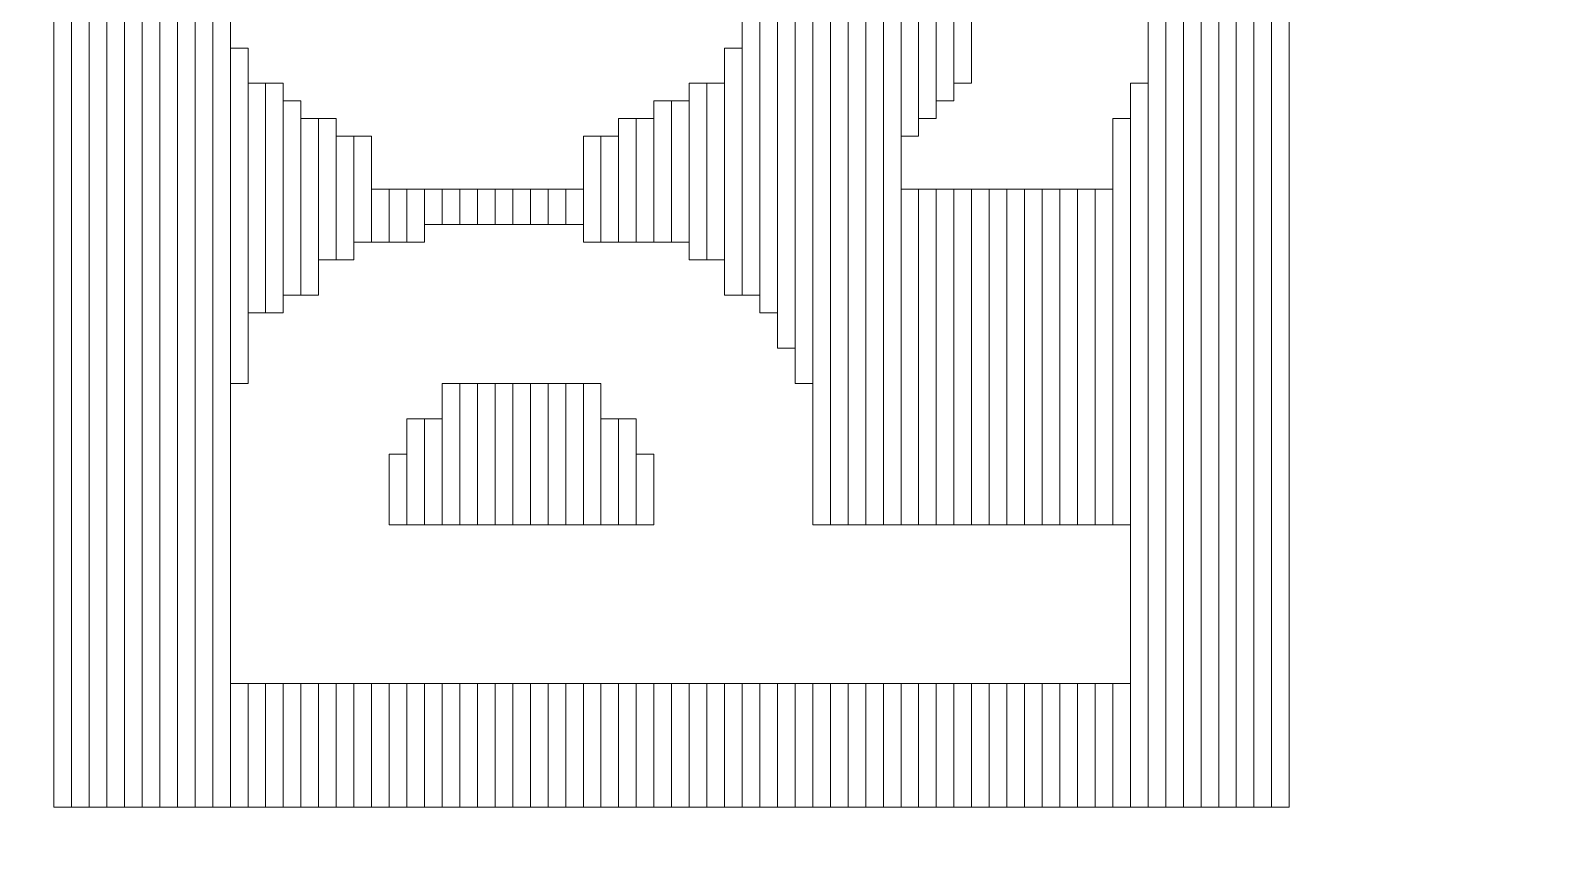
# Model space of a CAD drawing. Header units: millimetres. Extents: x -86 to 67, y -55 to 52.
# Drawn here: x -12.895 to -10.712, y -51.915 to -50.748 of the extents above; entities that cross this region are included whole.
import ezdxf

# ---------------------------------------------------------------- set-up
doc = ezdxf.new("R2010")
doc.units = ezdxf.units.MM
doc.header["$MEASUREMENT"] = 0
doc.layers.add('BG_OUTLINE', color=7, linetype='Continuous')
doc.layers.add('MA_PEN3', color=7, linetype='Continuous')

msp = doc.modelspace()

# ---------------------------------------------------------------- linework, layer by layer
at = {"layer": 'BG_OUTLINE', "color": 3, "lineweight": 9}
msp.add_open_spline([(-60.0926, 34.7331), (-60.0926, 34.7331), (63.7724, 34.7331), (63.7724, 34.7331), (63.7724, 34.7331), (64.585, 34.7336), (65.3646, 34.4113), (65.9396, 33.837), (65.9396, 33.837), (66.5146, 33.2627), (66.8379, 32.4797), (66.8384, 31.667), (66.8384, 31.667), (66.8384, 31.667), (66.8412, -52.28), (66.8412, -52.28), (66.8412, -52.28), (66.8412, -52.28), (66.8384, -52.1933), (66.8384, -52.1933), (66.8384, -52.1933), (66.8389, -53.006), (66.5166, -53.7856), (65.9424, -54.3606), (65.9424, -54.3606), (65.3681, -54.9356), (64.585, -55.2589), (63.7724, -55.2594), (63.7724, -55.2594), (63.7724, -55.2594), (-60.1869, -55.2594), (-60.1869, -55.2594), (-60.1869, -55.2594), (-60.1869, -55.2594), (-60.0853, -55.2518), (-60.0853, -55.2518), (-60.0853, -55.2518), (-60.8979, -55.2523), (-61.6775, -54.9299), (-62.2525, -54.3557), (-62.2525, -54.3557), (-62.8275, -53.7814), (-63.1508, -52.9984), (-63.1513, -52.1857), (-63.1513, -52.1857), (-63.1513, -52.1857), (-63.1587, 31.667), (-63.1587, 31.667), (-63.1587, 31.667), (-63.1592, 32.4797), (-62.8369, 33.2593), (-62.2626, 33.8343), (-62.2626, 33.8343), (-61.6883, 34.4093), (-60.9053, 34.7326), (-60.0926, 34.7331)], degree=3, knots=[0, 0, 0, 0, 0.071429, 0.071429, 0.071429, 0.071429, 0.142857, 0.142857, 0.142857, 0.142857, 0.214286, 0.214286, 0.214286, 0.214286, 0.285714, 0.285714, 0.285714, 0.285714, 0.357143, 0.357143, 0.357143, 0.357143, 0.428571, 0.428571, 0.428571, 0.428571, 0.5, 0.5, 0.5, 0.5, 0.571429, 0.571429, 0.571429, 0.571429, 0.642857, 0.642857, 0.642857, 0.642857, 0.714286, 0.714286, 0.714286, 0.714286, 0.785714, 0.785714, 0.785714, 0.785714, 0.857143, 0.857143, 0.857143, 0.857143, 0.928571, 0.928571, 0.928571, 0.928571, 1, 1, 1, 1], dxfattribs=at)
at = {"layer": 'MA_PEN3', "color": 5, "lineweight": 9}
for points in [[(-12.8362, -51.8659), (-12.8362, -51.8659), (-12.8616, -51.8659), (-12.8616, -51.8659), (-12.8616, -51.8659), (-12.8616, -51.8659), (-12.8616, -46.8113), (-12.8616, -46.8113), (-12.8616, -46.8113), (-12.8616, -46.8113), (-12.8362, -46.8113), (-12.8362, -46.8113), (-12.8362, -46.8113), (-12.8362, -46.8113), (-12.8362, -51.8659), (-12.8362, -51.8659)], [(-12.8108, -51.8659), (-12.8108, -51.8659), (-12.8362, -51.8659), (-12.8362, -51.8659), (-12.8362, -51.8659), (-12.8362, -51.8659), (-12.8362, -46.8113), (-12.8362, -46.8113), (-12.8362, -46.8113), (-12.8362, -46.8113), (-12.8108, -46.8113), (-12.8108, -46.8113), (-12.8108, -46.8113), (-12.8108, -46.8113), (-12.8108, -51.8659), (-12.8108, -51.8659)], [(-12.7854, -51.8659), (-12.7854, -51.8659), (-12.8108, -51.8659), (-12.8108, -51.8659), (-12.8108, -51.8659), (-12.8108, -51.8659), (-12.8108, -46.8113), (-12.8108, -46.8113), (-12.8108, -46.8113), (-12.8108, -46.8113), (-12.7854, -46.8113), (-12.7854, -46.8113), (-12.7854, -46.8113), (-12.7854, -46.8113), (-12.7854, -51.8659), (-12.7854, -51.8659)], [(-12.76, -51.8659), (-12.76, -51.8659), (-12.7854, -51.8659), (-12.7854, -51.8659), (-12.7854, -51.8659), (-12.7854, -51.8659), (-12.7854, -46.8113), (-12.7854, -46.8113), (-12.7854, -46.8113), (-12.7854, -46.8113), (-12.76, -46.8113), (-12.76, -46.8113), (-12.76, -46.8113), (-12.76, -46.8113), (-12.76, -51.8659), (-12.76, -51.8659)], [(-12.7346, -51.8659), (-12.7346, -51.8659), (-12.76, -51.8659), (-12.76, -51.8659), (-12.76, -51.8659), (-12.76, -51.8659), (-12.76, -46.8113), (-12.76, -46.8113), (-12.76, -46.8113), (-12.76, -46.8113), (-12.7346, -46.8113), (-12.7346, -46.8113), (-12.7346, -46.8113), (-12.7346, -46.8113), (-12.7346, -51.8659), (-12.7346, -51.8659)], [(-12.7092, -51.8659), (-12.7092, -51.8659), (-12.7346, -51.8659), (-12.7346, -51.8659), (-12.7346, -51.8659), (-12.7346, -51.8659), (-12.7346, -46.8113), (-12.7346, -46.8113), (-12.7346, -46.8113), (-12.7346, -46.8113), (-12.7092, -46.8113), (-12.7092, -46.8113), (-12.7092, -46.8113), (-12.7092, -46.8113), (-12.7092, -51.8659), (-12.7092, -51.8659)], [(-12.6838, -51.8659), (-12.6838, -51.8659), (-12.7092, -51.8659), (-12.7092, -51.8659), (-12.7092, -51.8659), (-12.7092, -51.8659), (-12.7092, -46.8113), (-12.7092, -46.8113), (-12.7092, -46.8113), (-12.7092, -46.8113), (-12.6838, -46.8113), (-12.6838, -46.8113), (-12.6838, -46.8113), (-12.6838, -46.8113), (-12.6838, -51.8659), (-12.6838, -51.8659)], [(-12.6584, -51.8659), (-12.6584, -51.8659), (-12.6838, -51.8659), (-12.6838, -51.8659), (-12.6838, -51.8659), (-12.6838, -51.8659), (-12.6838, -46.8113), (-12.6838, -46.8113), (-12.6838, -46.8113), (-12.6838, -46.8113), (-12.6584, -46.8113), (-12.6584, -46.8113), (-12.6584, -46.8113), (-12.6584, -46.8113), (-12.6584, -51.8659), (-12.6584, -51.8659)], [(-12.633, -51.8659), (-12.633, -51.8659), (-12.6584, -51.8659), (-12.6584, -51.8659), (-12.6584, -51.8659), (-12.6584, -51.8659), (-12.6584, -46.8113), (-12.6584, -46.8113), (-12.6584, -46.8113), (-12.6584, -46.8113), (-12.633, -46.8113), (-12.633, -46.8113), (-12.633, -46.8113), (-12.633, -46.8113), (-12.633, -51.8659), (-12.633, -51.8659)], [(-11.2614, -51.8659), (-11.2614, -51.8659), (-11.2868, -51.8659), (-11.2868, -51.8659), (-11.2868, -51.8659), (-11.2868, -51.8659), (-11.2868, -46.8113), (-11.2868, -46.8113), (-11.2868, -46.8113), (-11.2868, -46.8113), (-11.2614, -46.8113), (-11.2614, -46.8113), (-11.2614, -46.8113), (-11.2614, -46.8113), (-11.2614, -51.8659), (-11.2614, -51.8659)], [(-11.236, -51.8659), (-11.236, -51.8659), (-11.2614, -51.8659), (-11.2614, -51.8659), (-11.2614, -51.8659), (-11.2614, -51.8659), (-11.2614, -46.8113), (-11.2614, -46.8113), (-11.2614, -46.8113), (-11.2614, -46.8113), (-11.236, -46.8113), (-11.236, -46.8113), (-11.236, -46.8113), (-11.236, -46.8113), (-11.236, -51.8659), (-11.236, -51.8659)], [(-11.2106, -51.8659), (-11.2106, -51.8659), (-11.236, -51.8659), (-11.236, -51.8659), (-11.236, -51.8659), (-11.236, -51.8659), (-11.236, -46.8113), (-11.236, -46.8113), (-11.236, -46.8113), (-11.236, -46.8113), (-11.2106, -46.8113), (-11.2106, -46.8113), (-11.2106, -46.8113), (-11.2106, -46.8113), (-11.2106, -51.8659), (-11.2106, -51.8659)], [(-11.1852, -51.8659), (-11.1852, -51.8659), (-11.2106, -51.8659), (-11.2106, -51.8659), (-11.2106, -51.8659), (-11.2106, -51.8659), (-11.2106, -46.8113), (-11.2106, -46.8113), (-11.2106, -46.8113), (-11.2106, -46.8113), (-11.1852, -46.8113), (-11.1852, -46.8113), (-11.1852, -46.8113), (-11.1852, -46.8113), (-11.1852, -51.8659), (-11.1852, -51.8659)], [(-11.1598, -51.8659), (-11.1598, -51.8659), (-11.1852, -51.8659), (-11.1852, -51.8659), (-11.1852, -51.8659), (-11.1852, -51.8659), (-11.1852, -46.8113), (-11.1852, -46.8113), (-11.1852, -46.8113), (-11.1852, -46.8113), (-11.1598, -46.8113), (-11.1598, -46.8113), (-11.1598, -46.8113), (-11.1598, -46.8113), (-11.1598, -51.8659), (-11.1598, -51.8659)], [(-11.1344, -51.8659), (-11.1344, -51.8659), (-11.1598, -51.8659), (-11.1598, -51.8659), (-11.1598, -51.8659), (-11.1598, -51.8659), (-11.1598, -46.8113), (-11.1598, -46.8113), (-11.1598, -46.8113), (-11.1598, -46.8113), (-11.1344, -46.8113), (-11.1344, -46.8113), (-11.1344, -46.8113), (-11.1344, -46.8113), (-11.1344, -51.8659), (-11.1344, -51.8659)], [(-11.109, -51.8659), (-11.109, -51.8659), (-11.1344, -51.8659), (-11.1344, -51.8659), (-11.1344, -51.8659), (-11.1344, -51.8659), (-11.1344, -46.8113), (-11.1344, -46.8113), (-11.1344, -46.8113), (-11.1344, -46.8113), (-11.109, -46.8113), (-11.109, -46.8113), (-11.109, -46.8113), (-11.109, -46.8113), (-11.109, -51.8659), (-11.109, -51.8659)], [(-11.0836, -51.8659), (-11.0836, -51.8659), (-11.109, -51.8659), (-11.109, -51.8659), (-11.109, -51.8659), (-11.109, -51.8659), (-11.109, -46.8113), (-11.109, -46.8113), (-11.109, -46.8113), (-11.109, -46.8113), (-11.0836, -46.8113), (-11.0836, -46.8113), (-11.0836, -46.8113), (-11.0836, -46.8113), (-11.0836, -51.8659), (-11.0836, -51.8659)], [(-11.6678, -51.4595), (-11.6678, -51.4595), (-11.6932, -51.4595), (-11.6932, -51.4595), (-11.6932, -51.4595), (-11.6932, -51.4595), (-11.6932, -50.5451), (-11.6932, -50.5451), (-11.6932, -50.5451), (-11.6932, -50.5451), (-11.6678, -50.5451), (-11.6678, -50.5451), (-11.6678, -50.5451), (-11.6678, -50.5451), (-11.6678, -51.4595), (-11.6678, -51.4595)], [(-11.6424, -51.4595), (-11.6424, -51.4595), (-11.6678, -51.4595), (-11.6678, -51.4595), (-11.6678, -51.4595), (-11.6678, -51.4595), (-11.6678, -50.5451), (-11.6678, -50.5451), (-11.6678, -50.5451), (-11.6678, -50.5451), (-11.6424, -50.5451), (-11.6424, -50.5451), (-11.6424, -50.5451), (-11.6424, -50.5451), (-11.6424, -51.4595), (-11.6424, -51.4595)], [(-11.617, -50.9007), (-11.617, -50.9007), (-11.6424, -50.9007), (-11.6424, -50.9007), (-11.6424, -50.9007), (-11.6424, -50.9007), (-11.6424, -50.5451), (-11.6424, -50.5451), (-11.6424, -50.5451), (-11.6424, -50.5451), (-11.617, -50.5451), (-11.617, -50.5451), (-11.617, -50.5451), (-11.617, -50.5451), (-11.617, -50.9007), (-11.617, -50.9007)], [(-11.5916, -50.8753), (-11.5916, -50.8753), (-11.617, -50.8753), (-11.617, -50.8753), (-11.617, -50.8753), (-11.617, -50.8753), (-11.617, -50.5451), (-11.617, -50.5451), (-11.617, -50.5451), (-11.617, -50.5451), (-11.5916, -50.5451), (-11.5916, -50.5451), (-11.5916, -50.5451), (-11.5916, -50.5451), (-11.5916, -50.8753), (-11.5916, -50.8753)], [(-11.744, -51.4595), (-11.744, -51.4595), (-11.7694, -51.4595), (-11.7694, -51.4595), (-11.7694, -51.4595), (-11.7694, -51.4595), (-11.7694, -50.5705), (-11.7694, -50.5705), (-11.7694, -50.5705), (-11.7694, -50.5705), (-11.744, -50.5705), (-11.744, -50.5705), (-11.744, -50.5705), (-11.744, -50.5705), (-11.744, -51.4595), (-11.744, -51.4595)], [(-11.7186, -51.4595), (-11.7186, -51.4595), (-11.744, -51.4595), (-11.744, -51.4595), (-11.744, -51.4595), (-11.744, -51.4595), (-11.744, -50.5705), (-11.744, -50.5705), (-11.744, -50.5705), (-11.744, -50.5705), (-11.7186, -50.5705), (-11.7186, -50.5705), (-11.7186, -50.5705), (-11.7186, -50.5705), (-11.7186, -51.4595), (-11.7186, -51.4595)], [(-11.6932, -51.4595), (-11.6932, -51.4595), (-11.7186, -51.4595), (-11.7186, -51.4595), (-11.7186, -51.4595), (-11.7186, -51.4595), (-11.7186, -50.5705), (-11.7186, -50.5705), (-11.7186, -50.5705), (-11.7186, -50.5705), (-11.6932, -50.5705), (-11.6932, -50.5705), (-11.6932, -50.5705), (-11.6932, -50.5705), (-11.6932, -51.4595), (-11.6932, -51.4595)], [(-11.5662, -50.8499), (-11.5662, -50.8499), (-11.5916, -50.8499), (-11.5916, -50.8499), (-11.5916, -50.8499), (-11.5916, -50.8499), (-11.5916, -50.5705), (-11.5916, -50.5705), (-11.5916, -50.5705), (-11.5916, -50.5705), (-11.5662, -50.5705), (-11.5662, -50.5705), (-11.5662, -50.5705), (-11.5662, -50.5705), (-11.5662, -50.8499), (-11.5662, -50.8499)], [(-11.5408, -50.8245), (-11.5408, -50.8245), (-11.5662, -50.8245), (-11.5662, -50.8245), (-11.5662, -50.8245), (-11.5662, -50.8245), (-11.5662, -50.5705), (-11.5662, -50.5705), (-11.5662, -50.5705), (-11.5662, -50.5705), (-11.5408, -50.5705), (-11.5408, -50.5705), (-11.5408, -50.5705), (-11.5408, -50.5705), (-11.5408, -50.8245), (-11.5408, -50.8245)], [(-11.7694, -51.2563), (-11.7694, -51.2563), (-11.7948, -51.2563), (-11.7948, -51.2563), (-11.7948, -51.2563), (-11.7948, -51.2563), (-11.7948, -50.6213), (-11.7948, -50.6213), (-11.7948, -50.6213), (-11.7948, -50.6213), (-11.7694, -50.6213), (-11.7694, -50.6213), (-11.7694, -50.6213), (-11.7694, -50.6213), (-11.7694, -51.2563), (-11.7694, -51.2563)], [(-11.7948, -51.2055), (-11.7948, -51.2055), (-11.8202, -51.2055), (-11.8202, -51.2055), (-11.8202, -51.2055), (-11.8202, -51.2055), (-11.8202, -50.6467), (-11.8202, -50.6467), (-11.8202, -50.6467), (-11.8202, -50.6467), (-11.7948, -50.6467), (-11.7948, -50.6467), (-11.7948, -50.6467), (-11.7948, -50.6467), (-11.7948, -51.2055), (-11.7948, -51.2055)], [(-11.8202, -51.1547), (-11.8202, -51.1547), (-11.8456, -51.1547), (-11.8456, -51.1547), (-11.8456, -51.1547), (-11.8456, -51.1547), (-11.8456, -50.6721), (-11.8456, -50.6721), (-11.8456, -50.6721), (-11.8456, -50.6721), (-11.8202, -50.6721), (-11.8202, -50.6721), (-11.8202, -50.6721), (-11.8202, -50.6721), (-11.8202, -51.1547), (-11.8202, -51.1547)], [(-12.6076, -51.8659), (-12.6076, -51.8659), (-12.633, -51.8659), (-12.633, -51.8659), (-12.633, -51.8659), (-12.633, -51.8659), (-12.633, -50.6975), (-12.633, -50.6975), (-12.633, -50.6975), (-12.633, -50.6975), (-12.6076, -50.6975), (-12.6076, -50.6975), (-12.6076, -50.6975), (-12.6076, -50.6975), (-12.6076, -51.8659), (-12.6076, -51.8659)], [(-11.8456, -51.1293), (-11.8456, -51.1293), (-11.871, -51.1293), (-11.871, -51.1293), (-11.871, -51.1293), (-11.871, -51.1293), (-11.871, -50.6975), (-11.871, -50.6975), (-11.871, -50.6975), (-11.871, -50.6975), (-11.8456, -50.6975), (-11.8456, -50.6975), (-11.8456, -50.6975), (-11.8456, -50.6975), (-11.8456, -51.1293), (-11.8456, -51.1293)], [(-12.5822, -51.2563), (-12.5822, -51.2563), (-12.6076, -51.2563), (-12.6076, -51.2563), (-12.6076, -51.2563), (-12.6076, -51.2563), (-12.6076, -50.7737), (-12.6076, -50.7737), (-12.6076, -50.7737), (-12.6076, -50.7737), (-12.5822, -50.7737), (-12.5822, -50.7737), (-12.5822, -50.7737), (-12.5822, -50.7737), (-12.5822, -51.2563), (-12.5822, -51.2563)], [(-11.871, -51.1293), (-11.871, -51.1293), (-11.8964, -51.1293), (-11.8964, -51.1293), (-11.8964, -51.1293), (-11.8964, -51.1293), (-11.8964, -50.7737), (-11.8964, -50.7737), (-11.8964, -50.7737), (-11.8964, -50.7737), (-11.871, -50.7737), (-11.871, -50.7737), (-11.871, -50.7737), (-11.871, -50.7737), (-11.871, -51.1293), (-11.871, -51.1293)], [(-12.5568, -51.1547), (-12.5568, -51.1547), (-12.5822, -51.1547), (-12.5822, -51.1547), (-12.5822, -51.1547), (-12.5822, -51.1547), (-12.5822, -50.8245), (-12.5822, -50.8245), (-12.5822, -50.8245), (-12.5822, -50.8245), (-12.5568, -50.8245), (-12.5568, -50.8245), (-12.5568, -50.8245), (-12.5568, -50.8245), (-12.5568, -51.1547), (-12.5568, -51.1547)], [(-12.5314, -51.1547), (-12.5314, -51.1547), (-12.5568, -51.1547), (-12.5568, -51.1547), (-12.5568, -51.1547), (-12.5568, -51.1547), (-12.5568, -50.8245), (-12.5568, -50.8245), (-12.5568, -50.8245), (-12.5568, -50.8245), (-12.5314, -50.8245), (-12.5314, -50.8245), (-12.5314, -50.8245), (-12.5314, -50.8245), (-12.5314, -51.1547), (-12.5314, -51.1547)], [(-11.9218, -51.0785), (-11.9218, -51.0785), (-11.9472, -51.0785), (-11.9472, -51.0785), (-11.9472, -51.0785), (-11.9472, -51.0785), (-11.9472, -50.8245), (-11.9472, -50.8245), (-11.9472, -50.8245), (-11.9472, -50.8245), (-11.9218, -50.8245), (-11.9218, -50.8245), (-11.9218, -50.8245), (-11.9218, -50.8245), (-11.9218, -51.0785), (-11.9218, -51.0785)], [(-11.8964, -51.0785), (-11.8964, -51.0785), (-11.9218, -51.0785), (-11.9218, -51.0785), (-11.9218, -51.0785), (-11.9218, -51.0785), (-11.9218, -50.8245), (-11.9218, -50.8245), (-11.9218, -50.8245), (-11.9218, -50.8245), (-11.8964, -50.8245), (-11.8964, -50.8245), (-11.8964, -50.8245), (-11.8964, -50.8245), (-11.8964, -51.0785), (-11.8964, -51.0785)], [(-11.2868, -51.8659), (-11.2868, -51.8659), (-11.3122, -51.8659), (-11.3122, -51.8659), (-11.3122, -51.8659), (-11.3122, -51.8659), (-11.3122, -50.8245), (-11.3122, -50.8245), (-11.3122, -50.8245), (-11.3122, -50.8245), (-11.2868, -50.8245), (-11.2868, -50.8245), (-11.2868, -50.8245), (-11.2868, -50.8245), (-11.2868, -51.8659), (-11.2868, -51.8659)], [(-12.506, -51.1293), (-12.506, -51.1293), (-12.5314, -51.1293), (-12.5314, -51.1293), (-12.5314, -51.1293), (-12.5314, -51.1293), (-12.5314, -50.8499), (-12.5314, -50.8499), (-12.5314, -50.8499), (-12.5314, -50.8499), (-12.506, -50.8499), (-12.506, -50.8499), (-12.506, -50.8499), (-12.506, -50.8499), (-12.506, -51.1293), (-12.506, -51.1293)], [(-11.9726, -51.0531), (-11.9726, -51.0531), (-11.998, -51.0531), (-11.998, -51.0531), (-11.998, -51.0531), (-11.998, -51.0531), (-11.998, -50.8499), (-11.998, -50.8499), (-11.998, -50.8499), (-11.998, -50.8499), (-11.9726, -50.8499), (-11.9726, -50.8499), (-11.9726, -50.8499), (-11.9726, -50.8499), (-11.9726, -51.0531), (-11.9726, -51.0531)], [(-11.9472, -51.0531), (-11.9472, -51.0531), (-11.9726, -51.0531), (-11.9726, -51.0531), (-11.9726, -51.0531), (-11.9726, -51.0531), (-11.9726, -50.8499), (-11.9726, -50.8499), (-11.9726, -50.8499), (-11.9726, -50.8499), (-11.9472, -50.8499), (-11.9472, -50.8499), (-11.9472, -50.8499), (-11.9472, -50.8499), (-11.9472, -51.0531), (-11.9472, -51.0531)], [(-12.4806, -51.1293), (-12.4806, -51.1293), (-12.506, -51.1293), (-12.506, -51.1293), (-12.506, -51.1293), (-12.506, -51.1293), (-12.506, -50.8753), (-12.506, -50.8753), (-12.506, -50.8753), (-12.506, -50.8753), (-12.4806, -50.8753), (-12.4806, -50.8753), (-12.4806, -50.8753), (-12.4806, -50.8753), (-12.4806, -51.1293), (-12.4806, -51.1293)], [(-12.4552, -51.0785), (-12.4552, -51.0785), (-12.4806, -51.0785), (-12.4806, -51.0785), (-12.4806, -51.0785), (-12.4806, -51.0785), (-12.4806, -50.8753), (-12.4806, -50.8753), (-12.4806, -50.8753), (-12.4806, -50.8753), (-12.4552, -50.8753), (-12.4552, -50.8753), (-12.4552, -50.8753), (-12.4552, -50.8753), (-12.4552, -51.0785), (-12.4552, -51.0785)], [(-12.0234, -51.0531), (-12.0234, -51.0531), (-12.0488, -51.0531), (-12.0488, -51.0531), (-12.0488, -51.0531), (-12.0488, -51.0531), (-12.0488, -50.8753), (-12.0488, -50.8753), (-12.0488, -50.8753), (-12.0488, -50.8753), (-12.0234, -50.8753), (-12.0234, -50.8753), (-12.0234, -50.8753), (-12.0234, -50.8753), (-12.0234, -51.0531), (-12.0234, -51.0531)], [(-11.998, -51.0531), (-11.998, -51.0531), (-12.0234, -51.0531), (-12.0234, -51.0531), (-12.0234, -51.0531), (-12.0234, -51.0531), (-12.0234, -50.8753), (-12.0234, -50.8753), (-12.0234, -50.8753), (-12.0234, -50.8753), (-11.998, -50.8753), (-11.998, -50.8753), (-11.998, -50.8753), (-11.998, -50.8753), (-11.998, -51.0531), (-11.998, -51.0531)], [(-11.3122, -51.4595), (-11.3122, -51.4595), (-11.3376, -51.4595), (-11.3376, -51.4595), (-11.3376, -51.4595), (-11.3376, -51.4595), (-11.3376, -50.8753), (-11.3376, -50.8753), (-11.3376, -50.8753), (-11.3376, -50.8753), (-11.3122, -50.8753), (-11.3122, -50.8753), (-11.3122, -50.8753), (-11.3122, -50.8753), (-11.3122, -51.4595), (-11.3122, -51.4595)], [(-12.4298, -51.0785), (-12.4298, -51.0785), (-12.4552, -51.0785), (-12.4552, -51.0785), (-12.4552, -51.0785), (-12.4552, -51.0785), (-12.4552, -50.9007), (-12.4552, -50.9007), (-12.4552, -50.9007), (-12.4552, -50.9007), (-12.4298, -50.9007), (-12.4298, -50.9007), (-12.4298, -50.9007), (-12.4298, -50.9007), (-12.4298, -51.0785), (-12.4298, -51.0785)], [(-12.4044, -51.0531), (-12.4044, -51.0531), (-12.4298, -51.0531), (-12.4298, -51.0531), (-12.4298, -51.0531), (-12.4298, -51.0531), (-12.4298, -50.9007), (-12.4298, -50.9007), (-12.4298, -50.9007), (-12.4298, -50.9007), (-12.4044, -50.9007), (-12.4044, -50.9007), (-12.4044, -50.9007), (-12.4044, -50.9007), (-12.4044, -51.0531), (-12.4044, -51.0531)], [(-12.0742, -51.0531), (-12.0742, -51.0531), (-12.0996, -51.0531), (-12.0996, -51.0531), (-12.0996, -51.0531), (-12.0996, -51.0531), (-12.0996, -50.9007), (-12.0996, -50.9007), (-12.0996, -50.9007), (-12.0996, -50.9007), (-12.0742, -50.9007), (-12.0742, -50.9007), (-12.0742, -50.9007), (-12.0742, -50.9007), (-12.0742, -51.0531), (-12.0742, -51.0531)], [(-12.0488, -51.0531), (-12.0488, -51.0531), (-12.0742, -51.0531), (-12.0742, -51.0531), (-12.0742, -51.0531), (-12.0742, -51.0531), (-12.0742, -50.9007), (-12.0742, -50.9007), (-12.0742, -50.9007), (-12.0742, -50.9007), (-12.0488, -50.9007), (-12.0488, -50.9007), (-12.0488, -50.9007), (-12.0488, -50.9007), (-12.0488, -51.0531), (-12.0488, -51.0531)], [(-12.379, -51.0531), (-12.379, -51.0531), (-12.4044, -51.0531), (-12.4044, -51.0531), (-12.4044, -51.0531), (-12.4044, -51.0531), (-12.4044, -50.9769), (-12.4044, -50.9769), (-12.4044, -50.9769), (-12.4044, -50.9769), (-12.379, -50.9769), (-12.379, -50.9769), (-12.379, -50.9769), (-12.379, -50.9769), (-12.379, -51.0531), (-12.379, -51.0531)], [(-12.3536, -51.0531), (-12.3536, -51.0531), (-12.379, -51.0531), (-12.379, -51.0531), (-12.379, -51.0531), (-12.379, -51.0531), (-12.379, -50.9769), (-12.379, -50.9769), (-12.379, -50.9769), (-12.379, -50.9769), (-12.3536, -50.9769), (-12.3536, -50.9769), (-12.3536, -50.9769), (-12.3536, -50.9769), (-12.3536, -51.0531), (-12.3536, -51.0531)], [(-12.3282, -51.0531), (-12.3282, -51.0531), (-12.3536, -51.0531), (-12.3536, -51.0531), (-12.3536, -51.0531), (-12.3536, -51.0531), (-12.3536, -50.9769), (-12.3536, -50.9769), (-12.3536, -50.9769), (-12.3536, -50.9769), (-12.3282, -50.9769), (-12.3282, -50.9769), (-12.3282, -50.9769), (-12.3282, -50.9769), (-12.3282, -51.0531), (-12.3282, -51.0531)], [(-12.3028, -51.0277), (-12.3028, -51.0277), (-12.3282, -51.0277), (-12.3282, -51.0277), (-12.3282, -51.0277), (-12.3282, -51.0277), (-12.3282, -50.9769), (-12.3282, -50.9769), (-12.3282, -50.9769), (-12.3282, -50.9769), (-12.3028, -50.9769), (-12.3028, -50.9769), (-12.3028, -50.9769), (-12.3028, -50.9769), (-12.3028, -51.0277), (-12.3028, -51.0277)], [(-12.2774, -51.0277), (-12.2774, -51.0277), (-12.3028, -51.0277), (-12.3028, -51.0277), (-12.3028, -51.0277), (-12.3028, -51.0277), (-12.3028, -50.9769), (-12.3028, -50.9769), (-12.3028, -50.9769), (-12.3028, -50.9769), (-12.2774, -50.9769), (-12.2774, -50.9769), (-12.2774, -50.9769), (-12.2774, -50.9769), (-12.2774, -51.0277), (-12.2774, -51.0277)], [(-12.252, -51.0277), (-12.252, -51.0277), (-12.2774, -51.0277), (-12.2774, -51.0277), (-12.2774, -51.0277), (-12.2774, -51.0277), (-12.2774, -50.9769), (-12.2774, -50.9769), (-12.2774, -50.9769), (-12.2774, -50.9769), (-12.252, -50.9769), (-12.252, -50.9769), (-12.252, -50.9769), (-12.252, -50.9769), (-12.252, -51.0277), (-12.252, -51.0277)], [(-12.2266, -51.0277), (-12.2266, -51.0277), (-12.252, -51.0277), (-12.252, -51.0277), (-12.252, -51.0277), (-12.252, -51.0277), (-12.252, -50.9769), (-12.252, -50.9769), (-12.252, -50.9769), (-12.252, -50.9769), (-12.2266, -50.9769), (-12.2266, -50.9769), (-12.2266, -50.9769), (-12.2266, -50.9769), (-12.2266, -51.0277), (-12.2266, -51.0277)], [(-12.2012, -51.0277), (-12.2012, -51.0277), (-12.2266, -51.0277), (-12.2266, -51.0277), (-12.2266, -51.0277), (-12.2266, -51.0277), (-12.2266, -50.9769), (-12.2266, -50.9769), (-12.2266, -50.9769), (-12.2266, -50.9769), (-12.2012, -50.9769), (-12.2012, -50.9769), (-12.2012, -50.9769), (-12.2012, -50.9769), (-12.2012, -51.0277), (-12.2012, -51.0277)], [(-12.1758, -51.0277), (-12.1758, -51.0277), (-12.2012, -51.0277), (-12.2012, -51.0277), (-12.2012, -51.0277), (-12.2012, -51.0277), (-12.2012, -50.9769), (-12.2012, -50.9769), (-12.2012, -50.9769), (-12.2012, -50.9769), (-12.1758, -50.9769), (-12.1758, -50.9769), (-12.1758, -50.9769), (-12.1758, -50.9769), (-12.1758, -51.0277), (-12.1758, -51.0277)], [(-12.1504, -51.0277), (-12.1504, -51.0277), (-12.1758, -51.0277), (-12.1758, -51.0277), (-12.1758, -51.0277), (-12.1758, -51.0277), (-12.1758, -50.9769), (-12.1758, -50.9769), (-12.1758, -50.9769), (-12.1758, -50.9769), (-12.1504, -50.9769), (-12.1504, -50.9769), (-12.1504, -50.9769), (-12.1504, -50.9769), (-12.1504, -51.0277), (-12.1504, -51.0277)], [(-12.125, -51.0277), (-12.125, -51.0277), (-12.1504, -51.0277), (-12.1504, -51.0277), (-12.1504, -51.0277), (-12.1504, -51.0277), (-12.1504, -50.9769), (-12.1504, -50.9769), (-12.1504, -50.9769), (-12.1504, -50.9769), (-12.125, -50.9769), (-12.125, -50.9769), (-12.125, -50.9769), (-12.125, -50.9769), (-12.125, -51.0277), (-12.125, -51.0277)], [(-12.0996, -51.0277), (-12.0996, -51.0277), (-12.125, -51.0277), (-12.125, -51.0277), (-12.125, -51.0277), (-12.125, -51.0277), (-12.125, -50.9769), (-12.125, -50.9769), (-12.125, -50.9769), (-12.125, -50.9769), (-12.0996, -50.9769), (-12.0996, -50.9769), (-12.0996, -50.9769), (-12.0996, -50.9769), (-12.0996, -51.0277), (-12.0996, -51.0277)], [(-11.617, -51.4595), (-11.617, -51.4595), (-11.6424, -51.4595), (-11.6424, -51.4595), (-11.6424, -51.4595), (-11.6424, -51.4595), (-11.6424, -50.9769), (-11.6424, -50.9769), (-11.6424, -50.9769), (-11.6424, -50.9769), (-11.617, -50.9769), (-11.617, -50.9769), (-11.617, -50.9769), (-11.617, -50.9769), (-11.617, -51.4595), (-11.617, -51.4595)], [(-11.5916, -51.4595), (-11.5916, -51.4595), (-11.617, -51.4595), (-11.617, -51.4595), (-11.617, -51.4595), (-11.617, -51.4595), (-11.617, -50.9769), (-11.617, -50.9769), (-11.617, -50.9769), (-11.617, -50.9769), (-11.5916, -50.9769), (-11.5916, -50.9769), (-11.5916, -50.9769), (-11.5916, -50.9769), (-11.5916, -51.4595), (-11.5916, -51.4595)], [(-11.5662, -51.4595), (-11.5662, -51.4595), (-11.5916, -51.4595), (-11.5916, -51.4595), (-11.5916, -51.4595), (-11.5916, -51.4595), (-11.5916, -50.9769), (-11.5916, -50.9769), (-11.5916, -50.9769), (-11.5916, -50.9769), (-11.5662, -50.9769), (-11.5662, -50.9769), (-11.5662, -50.9769), (-11.5662, -50.9769), (-11.5662, -51.4595), (-11.5662, -51.4595)], [(-11.5408, -51.4595), (-11.5408, -51.4595), (-11.5662, -51.4595), (-11.5662, -51.4595), (-11.5662, -51.4595), (-11.5662, -51.4595), (-11.5662, -50.9769), (-11.5662, -50.9769), (-11.5662, -50.9769), (-11.5662, -50.9769), (-11.5408, -50.9769), (-11.5408, -50.9769), (-11.5408, -50.9769), (-11.5408, -50.9769), (-11.5408, -51.4595), (-11.5408, -51.4595)], [(-11.5154, -51.4595), (-11.5154, -51.4595), (-11.5408, -51.4595), (-11.5408, -51.4595), (-11.5408, -51.4595), (-11.5408, -51.4595), (-11.5408, -50.9769), (-11.5408, -50.9769), (-11.5408, -50.9769), (-11.5408, -50.9769), (-11.5154, -50.9769), (-11.5154, -50.9769), (-11.5154, -50.9769), (-11.5154, -50.9769), (-11.5154, -51.4595), (-11.5154, -51.4595)], [(-11.49, -51.4595), (-11.49, -51.4595), (-11.5154, -51.4595), (-11.5154, -51.4595), (-11.5154, -51.4595), (-11.5154, -51.4595), (-11.5154, -50.9769), (-11.5154, -50.9769), (-11.5154, -50.9769), (-11.5154, -50.9769), (-11.49, -50.9769), (-11.49, -50.9769), (-11.49, -50.9769), (-11.49, -50.9769), (-11.49, -51.4595), (-11.49, -51.4595)], [(-11.4646, -51.4595), (-11.4646, -51.4595), (-11.49, -51.4595), (-11.49, -51.4595), (-11.49, -51.4595), (-11.49, -51.4595), (-11.49, -50.9769), (-11.49, -50.9769), (-11.49, -50.9769), (-11.49, -50.9769), (-11.4646, -50.9769), (-11.4646, -50.9769), (-11.4646, -50.9769), (-11.4646, -50.9769), (-11.4646, -51.4595), (-11.4646, -51.4595)], [(-11.4392, -51.4595), (-11.4392, -51.4595), (-11.4646, -51.4595), (-11.4646, -51.4595), (-11.4646, -51.4595), (-11.4646, -51.4595), (-11.4646, -50.9769), (-11.4646, -50.9769), (-11.4646, -50.9769), (-11.4646, -50.9769), (-11.4392, -50.9769), (-11.4392, -50.9769), (-11.4392, -50.9769), (-11.4392, -50.9769), (-11.4392, -51.4595), (-11.4392, -51.4595)], [(-11.4138, -51.4595), (-11.4138, -51.4595), (-11.4392, -51.4595), (-11.4392, -51.4595), (-11.4392, -51.4595), (-11.4392, -51.4595), (-11.4392, -50.9769), (-11.4392, -50.9769), (-11.4392, -50.9769), (-11.4392, -50.9769), (-11.4138, -50.9769), (-11.4138, -50.9769), (-11.4138, -50.9769), (-11.4138, -50.9769), (-11.4138, -51.4595), (-11.4138, -51.4595)], [(-11.3884, -51.4595), (-11.3884, -51.4595), (-11.4138, -51.4595), (-11.4138, -51.4595), (-11.4138, -51.4595), (-11.4138, -51.4595), (-11.4138, -50.9769), (-11.4138, -50.9769), (-11.4138, -50.9769), (-11.4138, -50.9769), (-11.3884, -50.9769), (-11.3884, -50.9769), (-11.3884, -50.9769), (-11.3884, -50.9769), (-11.3884, -51.4595), (-11.3884, -51.4595)], [(-11.363, -51.4595), (-11.363, -51.4595), (-11.3884, -51.4595), (-11.3884, -51.4595), (-11.3884, -51.4595), (-11.3884, -51.4595), (-11.3884, -50.9769), (-11.3884, -50.9769), (-11.3884, -50.9769), (-11.3884, -50.9769), (-11.363, -50.9769), (-11.363, -50.9769), (-11.363, -50.9769), (-11.363, -50.9769), (-11.363, -51.4595), (-11.363, -51.4595)], [(-11.3376, -51.4595), (-11.3376, -51.4595), (-11.363, -51.4595), (-11.363, -51.4595), (-11.363, -51.4595), (-11.363, -51.4595), (-11.363, -50.9769), (-11.363, -50.9769), (-11.363, -50.9769), (-11.363, -50.9769), (-11.3376, -50.9769), (-11.3376, -50.9769), (-11.3376, -50.9769), (-11.3376, -50.9769), (-11.3376, -51.4595), (-11.3376, -51.4595)], [(-12.2774, -51.4595), (-12.2774, -51.4595), (-12.3028, -51.4595), (-12.3028, -51.4595), (-12.3028, -51.4595), (-12.3028, -51.4595), (-12.3028, -51.2563), (-12.3028, -51.2563), (-12.3028, -51.2563), (-12.3028, -51.2563), (-12.2774, -51.2563), (-12.2774, -51.2563), (-12.2774, -51.2563), (-12.2774, -51.2563), (-12.2774, -51.4595), (-12.2774, -51.4595)], [(-12.252, -51.4595), (-12.252, -51.4595), (-12.2774, -51.4595), (-12.2774, -51.4595), (-12.2774, -51.4595), (-12.2774, -51.4595), (-12.2774, -51.2563), (-12.2774, -51.2563), (-12.2774, -51.2563), (-12.2774, -51.2563), (-12.252, -51.2563), (-12.252, -51.2563), (-12.252, -51.2563), (-12.252, -51.2563), (-12.252, -51.4595), (-12.252, -51.4595)], [(-12.2266, -51.4595), (-12.2266, -51.4595), (-12.252, -51.4595), (-12.252, -51.4595), (-12.252, -51.4595), (-12.252, -51.4595), (-12.252, -51.2563), (-12.252, -51.2563), (-12.252, -51.2563), (-12.252, -51.2563), (-12.2266, -51.2563), (-12.2266, -51.2563), (-12.2266, -51.2563), (-12.2266, -51.2563), (-12.2266, -51.4595), (-12.2266, -51.4595)], [(-12.2012, -51.4595), (-12.2012, -51.4595), (-12.2266, -51.4595), (-12.2266, -51.4595), (-12.2266, -51.4595), (-12.2266, -51.4595), (-12.2266, -51.2563), (-12.2266, -51.2563), (-12.2266, -51.2563), (-12.2266, -51.2563), (-12.2012, -51.2563), (-12.2012, -51.2563), (-12.2012, -51.2563), (-12.2012, -51.2563), (-12.2012, -51.4595), (-12.2012, -51.4595)], [(-12.1758, -51.4595), (-12.1758, -51.4595), (-12.2012, -51.4595), (-12.2012, -51.4595), (-12.2012, -51.4595), (-12.2012, -51.4595), (-12.2012, -51.2563), (-12.2012, -51.2563), (-12.2012, -51.2563), (-12.2012, -51.2563), (-12.1758, -51.2563), (-12.1758, -51.2563), (-12.1758, -51.2563), (-12.1758, -51.2563), (-12.1758, -51.4595), (-12.1758, -51.4595)], [(-12.1504, -51.4595), (-12.1504, -51.4595), (-12.1758, -51.4595), (-12.1758, -51.4595), (-12.1758, -51.4595), (-12.1758, -51.4595), (-12.1758, -51.2563), (-12.1758, -51.2563), (-12.1758, -51.2563), (-12.1758, -51.2563), (-12.1504, -51.2563), (-12.1504, -51.2563), (-12.1504, -51.2563), (-12.1504, -51.2563), (-12.1504, -51.4595), (-12.1504, -51.4595)], [(-12.125, -51.4595), (-12.125, -51.4595), (-12.1504, -51.4595), (-12.1504, -51.4595), (-12.1504, -51.4595), (-12.1504, -51.4595), (-12.1504, -51.2563), (-12.1504, -51.2563), (-12.1504, -51.2563), (-12.1504, -51.2563), (-12.125, -51.2563), (-12.125, -51.2563), (-12.125, -51.2563), (-12.125, -51.2563), (-12.125, -51.4595), (-12.125, -51.4595)], [(-12.0996, -51.4595), (-12.0996, -51.4595), (-12.125, -51.4595), (-12.125, -51.4595), (-12.125, -51.4595), (-12.125, -51.4595), (-12.125, -51.2563), (-12.125, -51.2563), (-12.125, -51.2563), (-12.125, -51.2563), (-12.0996, -51.2563), (-12.0996, -51.2563), (-12.0996, -51.2563), (-12.0996, -51.2563), (-12.0996, -51.4595), (-12.0996, -51.4595)], [(-12.0742, -51.4595), (-12.0742, -51.4595), (-12.0996, -51.4595), (-12.0996, -51.4595), (-12.0996, -51.4595), (-12.0996, -51.4595), (-12.0996, -51.2563), (-12.0996, -51.2563), (-12.0996, -51.2563), (-12.0996, -51.2563), (-12.0742, -51.2563), (-12.0742, -51.2563), (-12.0742, -51.2563), (-12.0742, -51.2563), (-12.0742, -51.4595), (-12.0742, -51.4595)], [(-12.3282, -51.4595), (-12.3282, -51.4595), (-12.3536, -51.4595), (-12.3536, -51.4595), (-12.3536, -51.4595), (-12.3536, -51.4595), (-12.3536, -51.3071), (-12.3536, -51.3071), (-12.3536, -51.3071), (-12.3536, -51.3071), (-12.3282, -51.3071), (-12.3282, -51.3071), (-12.3282, -51.3071), (-12.3282, -51.3071), (-12.3282, -51.4595), (-12.3282, -51.4595)], [(-12.3028, -51.4595), (-12.3028, -51.4595), (-12.3282, -51.4595), (-12.3282, -51.4595), (-12.3282, -51.4595), (-12.3282, -51.4595), (-12.3282, -51.3071), (-12.3282, -51.3071), (-12.3282, -51.3071), (-12.3282, -51.3071), (-12.3028, -51.3071), (-12.3028, -51.3071), (-12.3028, -51.3071), (-12.3028, -51.3071), (-12.3028, -51.4595), (-12.3028, -51.4595)], [(-12.0488, -51.4595), (-12.0488, -51.4595), (-12.0742, -51.4595), (-12.0742, -51.4595), (-12.0742, -51.4595), (-12.0742, -51.4595), (-12.0742, -51.3071), (-12.0742, -51.3071), (-12.0742, -51.3071), (-12.0742, -51.3071), (-12.0488, -51.3071), (-12.0488, -51.3071), (-12.0488, -51.3071), (-12.0488, -51.3071), (-12.0488, -51.4595), (-12.0488, -51.4595)], [(-12.0234, -51.4595), (-12.0234, -51.4595), (-12.0488, -51.4595), (-12.0488, -51.4595), (-12.0488, -51.4595), (-12.0488, -51.4595), (-12.0488, -51.3071), (-12.0488, -51.3071), (-12.0488, -51.3071), (-12.0488, -51.3071), (-12.0234, -51.3071), (-12.0234, -51.3071), (-12.0234, -51.3071), (-12.0234, -51.3071), (-12.0234, -51.4595), (-12.0234, -51.4595)], [(-12.3536, -51.4595), (-12.3536, -51.4595), (-12.379, -51.4595), (-12.379, -51.4595), (-12.379, -51.4595), (-12.379, -51.4595), (-12.379, -51.3579), (-12.379, -51.3579), (-12.379, -51.3579), (-12.379, -51.3579), (-12.3536, -51.3579), (-12.3536, -51.3579), (-12.3536, -51.3579), (-12.3536, -51.3579), (-12.3536, -51.4595), (-12.3536, -51.4595)], [(-11.998, -51.4595), (-11.998, -51.4595), (-12.0234, -51.4595), (-12.0234, -51.4595), (-12.0234, -51.4595), (-12.0234, -51.4595), (-12.0234, -51.3579), (-12.0234, -51.3579), (-12.0234, -51.3579), (-12.0234, -51.3579), (-11.998, -51.3579), (-11.998, -51.3579), (-11.998, -51.3579), (-11.998, -51.3579), (-11.998, -51.4595), (-11.998, -51.4595)], [(-12.5822, -51.8659), (-12.5822, -51.8659), (-12.6076, -51.8659), (-12.6076, -51.8659), (-12.6076, -51.8659), (-12.6076, -51.8659), (-12.6076, -51.6881), (-12.6076, -51.6881), (-12.6076, -51.6881), (-12.6076, -51.6881), (-12.5822, -51.6881), (-12.5822, -51.6881), (-12.5822, -51.6881), (-12.5822, -51.6881), (-12.5822, -51.8659), (-12.5822, -51.8659)], [(-12.5568, -51.8659), (-12.5568, -51.8659), (-12.5822, -51.8659), (-12.5822, -51.8659), (-12.5822, -51.8659), (-12.5822, -51.8659), (-12.5822, -51.6881), (-12.5822, -51.6881), (-12.5822, -51.6881), (-12.5822, -51.6881), (-12.5568, -51.6881), (-12.5568, -51.6881), (-12.5568, -51.6881), (-12.5568, -51.6881), (-12.5568, -51.8659), (-12.5568, -51.8659)], [(-12.5314, -51.8659), (-12.5314, -51.8659), (-12.5568, -51.8659), (-12.5568, -51.8659), (-12.5568, -51.8659), (-12.5568, -51.8659), (-12.5568, -51.6881), (-12.5568, -51.6881), (-12.5568, -51.6881), (-12.5568, -51.6881), (-12.5314, -51.6881), (-12.5314, -51.6881), (-12.5314, -51.6881), (-12.5314, -51.6881), (-12.5314, -51.8659), (-12.5314, -51.8659)], [(-12.506, -51.8659), (-12.506, -51.8659), (-12.5314, -51.8659), (-12.5314, -51.8659), (-12.5314, -51.8659), (-12.5314, -51.8659), (-12.5314, -51.6881), (-12.5314, -51.6881), (-12.5314, -51.6881), (-12.5314, -51.6881), (-12.506, -51.6881), (-12.506, -51.6881), (-12.506, -51.6881), (-12.506, -51.6881), (-12.506, -51.8659), (-12.506, -51.8659)], [(-12.4806, -51.8659), (-12.4806, -51.8659), (-12.506, -51.8659), (-12.506, -51.8659), (-12.506, -51.8659), (-12.506, -51.8659), (-12.506, -51.6881), (-12.506, -51.6881), (-12.506, -51.6881), (-12.506, -51.6881), (-12.4806, -51.6881), (-12.4806, -51.6881), (-12.4806, -51.6881), (-12.4806, -51.6881), (-12.4806, -51.8659), (-12.4806, -51.8659)], [(-12.4552, -51.8659), (-12.4552, -51.8659), (-12.4806, -51.8659), (-12.4806, -51.8659), (-12.4806, -51.8659), (-12.4806, -51.8659), (-12.4806, -51.6881), (-12.4806, -51.6881), (-12.4806, -51.6881), (-12.4806, -51.6881), (-12.4552, -51.6881), (-12.4552, -51.6881), (-12.4552, -51.6881), (-12.4552, -51.6881), (-12.4552, -51.8659), (-12.4552, -51.8659)], [(-12.4298, -51.8659), (-12.4298, -51.8659), (-12.4552, -51.8659), (-12.4552, -51.8659), (-12.4552, -51.8659), (-12.4552, -51.8659), (-12.4552, -51.6881), (-12.4552, -51.6881), (-12.4552, -51.6881), (-12.4552, -51.6881), (-12.4298, -51.6881), (-12.4298, -51.6881), (-12.4298, -51.6881), (-12.4298, -51.6881), (-12.4298, -51.8659), (-12.4298, -51.8659)], [(-12.4044, -51.8659), (-12.4044, -51.8659), (-12.4298, -51.8659), (-12.4298, -51.8659), (-12.4298, -51.8659), (-12.4298, -51.8659), (-12.4298, -51.6881), (-12.4298, -51.6881), (-12.4298, -51.6881), (-12.4298, -51.6881), (-12.4044, -51.6881), (-12.4044, -51.6881), (-12.4044, -51.6881), (-12.4044, -51.6881), (-12.4044, -51.8659), (-12.4044, -51.8659)], [(-12.379, -51.8659), (-12.379, -51.8659), (-12.4044, -51.8659), (-12.4044, -51.8659), (-12.4044, -51.8659), (-12.4044, -51.8659), (-12.4044, -51.6881), (-12.4044, -51.6881), (-12.4044, -51.6881), (-12.4044, -51.6881), (-12.379, -51.6881), (-12.379, -51.6881), (-12.379, -51.6881), (-12.379, -51.6881), (-12.379, -51.8659), (-12.379, -51.8659)], [(-12.3536, -51.8659), (-12.3536, -51.8659), (-12.379, -51.8659), (-12.379, -51.8659), (-12.379, -51.8659), (-12.379, -51.8659), (-12.379, -51.6881), (-12.379, -51.6881), (-12.379, -51.6881), (-12.379, -51.6881), (-12.3536, -51.6881), (-12.3536, -51.6881), (-12.3536, -51.6881), (-12.3536, -51.6881), (-12.3536, -51.8659), (-12.3536, -51.8659)], [(-12.3282, -51.8659), (-12.3282, -51.8659), (-12.3536, -51.8659), (-12.3536, -51.8659), (-12.3536, -51.8659), (-12.3536, -51.8659), (-12.3536, -51.6881), (-12.3536, -51.6881), (-12.3536, -51.6881), (-12.3536, -51.6881), (-12.3282, -51.6881), (-12.3282, -51.6881), (-12.3282, -51.6881), (-12.3282, -51.6881), (-12.3282, -51.8659), (-12.3282, -51.8659)], [(-12.3028, -51.8659), (-12.3028, -51.8659), (-12.3282, -51.8659), (-12.3282, -51.8659), (-12.3282, -51.8659), (-12.3282, -51.8659), (-12.3282, -51.6881), (-12.3282, -51.6881), (-12.3282, -51.6881), (-12.3282, -51.6881), (-12.3028, -51.6881), (-12.3028, -51.6881), (-12.3028, -51.6881), (-12.3028, -51.6881), (-12.3028, -51.8659), (-12.3028, -51.8659)], [(-12.2774, -51.8659), (-12.2774, -51.8659), (-12.3028, -51.8659), (-12.3028, -51.8659), (-12.3028, -51.8659), (-12.3028, -51.8659), (-12.3028, -51.6881), (-12.3028, -51.6881), (-12.3028, -51.6881), (-12.3028, -51.6881), (-12.2774, -51.6881), (-12.2774, -51.6881), (-12.2774, -51.6881), (-12.2774, -51.6881), (-12.2774, -51.8659), (-12.2774, -51.8659)], [(-12.252, -51.8659), (-12.252, -51.8659), (-12.2774, -51.8659), (-12.2774, -51.8659), (-12.2774, -51.8659), (-12.2774, -51.8659), (-12.2774, -51.6881), (-12.2774, -51.6881), (-12.2774, -51.6881), (-12.2774, -51.6881), (-12.252, -51.6881), (-12.252, -51.6881), (-12.252, -51.6881), (-12.252, -51.6881), (-12.252, -51.8659), (-12.252, -51.8659)], [(-12.2266, -51.8659), (-12.2266, -51.8659), (-12.252, -51.8659), (-12.252, -51.8659), (-12.252, -51.8659), (-12.252, -51.8659), (-12.252, -51.6881), (-12.252, -51.6881), (-12.252, -51.6881), (-12.252, -51.6881), (-12.2266, -51.6881), (-12.2266, -51.6881), (-12.2266, -51.6881), (-12.2266, -51.6881), (-12.2266, -51.8659), (-12.2266, -51.8659)], [(-12.2012, -51.8659), (-12.2012, -51.8659), (-12.2266, -51.8659), (-12.2266, -51.8659), (-12.2266, -51.8659), (-12.2266, -51.8659), (-12.2266, -51.6881), (-12.2266, -51.6881), (-12.2266, -51.6881), (-12.2266, -51.6881), (-12.2012, -51.6881), (-12.2012, -51.6881), (-12.2012, -51.6881), (-12.2012, -51.6881), (-12.2012, -51.8659), (-12.2012, -51.8659)], [(-12.1758, -51.8659), (-12.1758, -51.8659), (-12.2012, -51.8659), (-12.2012, -51.8659), (-12.2012, -51.8659), (-12.2012, -51.8659), (-12.2012, -51.6881), (-12.2012, -51.6881), (-12.2012, -51.6881), (-12.2012, -51.6881), (-12.1758, -51.6881), (-12.1758, -51.6881), (-12.1758, -51.6881), (-12.1758, -51.6881), (-12.1758, -51.8659), (-12.1758, -51.8659)], [(-12.1504, -51.8659), (-12.1504, -51.8659), (-12.1758, -51.8659), (-12.1758, -51.8659), (-12.1758, -51.8659), (-12.1758, -51.8659), (-12.1758, -51.6881), (-12.1758, -51.6881), (-12.1758, -51.6881), (-12.1758, -51.6881), (-12.1504, -51.6881), (-12.1504, -51.6881), (-12.1504, -51.6881), (-12.1504, -51.6881), (-12.1504, -51.8659), (-12.1504, -51.8659)], [(-12.125, -51.8659), (-12.125, -51.8659), (-12.1504, -51.8659), (-12.1504, -51.8659), (-12.1504, -51.8659), (-12.1504, -51.8659), (-12.1504, -51.6881), (-12.1504, -51.6881), (-12.1504, -51.6881), (-12.1504, -51.6881), (-12.125, -51.6881), (-12.125, -51.6881), (-12.125, -51.6881), (-12.125, -51.6881), (-12.125, -51.8659), (-12.125, -51.8659)], [(-12.0996, -51.8659), (-12.0996, -51.8659), (-12.125, -51.8659), (-12.125, -51.8659), (-12.125, -51.8659), (-12.125, -51.8659), (-12.125, -51.6881), (-12.125, -51.6881), (-12.125, -51.6881), (-12.125, -51.6881), (-12.0996, -51.6881), (-12.0996, -51.6881), (-12.0996, -51.6881), (-12.0996, -51.6881), (-12.0996, -51.8659), (-12.0996, -51.8659)], [(-12.0742, -51.8659), (-12.0742, -51.8659), (-12.0996, -51.8659), (-12.0996, -51.8659), (-12.0996, -51.8659), (-12.0996, -51.8659), (-12.0996, -51.6881), (-12.0996, -51.6881), (-12.0996, -51.6881), (-12.0996, -51.6881), (-12.0742, -51.6881), (-12.0742, -51.6881), (-12.0742, -51.6881), (-12.0742, -51.6881), (-12.0742, -51.8659), (-12.0742, -51.8659)], [(-12.0488, -51.8659), (-12.0488, -51.8659), (-12.0742, -51.8659), (-12.0742, -51.8659), (-12.0742, -51.8659), (-12.0742, -51.8659), (-12.0742, -51.6881), (-12.0742, -51.6881), (-12.0742, -51.6881), (-12.0742, -51.6881), (-12.0488, -51.6881), (-12.0488, -51.6881), (-12.0488, -51.6881), (-12.0488, -51.6881), (-12.0488, -51.8659), (-12.0488, -51.8659)], [(-12.0234, -51.8659), (-12.0234, -51.8659), (-12.0488, -51.8659), (-12.0488, -51.8659), (-12.0488, -51.8659), (-12.0488, -51.8659), (-12.0488, -51.6881), (-12.0488, -51.6881), (-12.0488, -51.6881), (-12.0488, -51.6881), (-12.0234, -51.6881), (-12.0234, -51.6881), (-12.0234, -51.6881), (-12.0234, -51.6881), (-12.0234, -51.8659), (-12.0234, -51.8659)], [(-11.998, -51.8659), (-11.998, -51.8659), (-12.0234, -51.8659), (-12.0234, -51.8659), (-12.0234, -51.8659), (-12.0234, -51.8659), (-12.0234, -51.6881), (-12.0234, -51.6881), (-12.0234, -51.6881), (-12.0234, -51.6881), (-11.998, -51.6881), (-11.998, -51.6881), (-11.998, -51.6881), (-11.998, -51.6881), (-11.998, -51.8659), (-11.998, -51.8659)], [(-11.9726, -51.8659), (-11.9726, -51.8659), (-11.998, -51.8659), (-11.998, -51.8659), (-11.998, -51.8659), (-11.998, -51.8659), (-11.998, -51.6881), (-11.998, -51.6881), (-11.998, -51.6881), (-11.998, -51.6881), (-11.9726, -51.6881), (-11.9726, -51.6881), (-11.9726, -51.6881), (-11.9726, -51.6881), (-11.9726, -51.8659), (-11.9726, -51.8659)], [(-11.9472, -51.8659), (-11.9472, -51.8659), (-11.9726, -51.8659), (-11.9726, -51.8659), (-11.9726, -51.8659), (-11.9726, -51.8659), (-11.9726, -51.6881), (-11.9726, -51.6881), (-11.9726, -51.6881), (-11.9726, -51.6881), (-11.9472, -51.6881), (-11.9472, -51.6881), (-11.9472, -51.6881), (-11.9472, -51.6881), (-11.9472, -51.8659), (-11.9472, -51.8659)], [(-11.9218, -51.8659), (-11.9218, -51.8659), (-11.9472, -51.8659), (-11.9472, -51.8659), (-11.9472, -51.8659), (-11.9472, -51.8659), (-11.9472, -51.6881), (-11.9472, -51.6881), (-11.9472, -51.6881), (-11.9472, -51.6881), (-11.9218, -51.6881), (-11.9218, -51.6881), (-11.9218, -51.6881), (-11.9218, -51.6881), (-11.9218, -51.8659), (-11.9218, -51.8659)], [(-11.8964, -51.8659), (-11.8964, -51.8659), (-11.9218, -51.8659), (-11.9218, -51.8659), (-11.9218, -51.8659), (-11.9218, -51.8659), (-11.9218, -51.6881), (-11.9218, -51.6881), (-11.9218, -51.6881), (-11.9218, -51.6881), (-11.8964, -51.6881), (-11.8964, -51.6881), (-11.8964, -51.6881), (-11.8964, -51.6881), (-11.8964, -51.8659), (-11.8964, -51.8659)], [(-11.871, -51.8659), (-11.871, -51.8659), (-11.8964, -51.8659), (-11.8964, -51.8659), (-11.8964, -51.8659), (-11.8964, -51.8659), (-11.8964, -51.6881), (-11.8964, -51.6881), (-11.8964, -51.6881), (-11.8964, -51.6881), (-11.871, -51.6881), (-11.871, -51.6881), (-11.871, -51.6881), (-11.871, -51.6881), (-11.871, -51.8659), (-11.871, -51.8659)], [(-11.8456, -51.8659), (-11.8456, -51.8659), (-11.871, -51.8659), (-11.871, -51.8659), (-11.871, -51.8659), (-11.871, -51.8659), (-11.871, -51.6881), (-11.871, -51.6881), (-11.871, -51.6881), (-11.871, -51.6881), (-11.8456, -51.6881), (-11.8456, -51.6881), (-11.8456, -51.6881), (-11.8456, -51.6881), (-11.8456, -51.8659), (-11.8456, -51.8659)], [(-11.8202, -51.8659), (-11.8202, -51.8659), (-11.8456, -51.8659), (-11.8456, -51.8659), (-11.8456, -51.8659), (-11.8456, -51.8659), (-11.8456, -51.6881), (-11.8456, -51.6881), (-11.8456, -51.6881), (-11.8456, -51.6881), (-11.8202, -51.6881), (-11.8202, -51.6881), (-11.8202, -51.6881), (-11.8202, -51.6881), (-11.8202, -51.8659), (-11.8202, -51.8659)], [(-11.7948, -51.8659), (-11.7948, -51.8659), (-11.8202, -51.8659), (-11.8202, -51.8659), (-11.8202, -51.8659), (-11.8202, -51.8659), (-11.8202, -51.6881), (-11.8202, -51.6881), (-11.8202, -51.6881), (-11.8202, -51.6881), (-11.7948, -51.6881), (-11.7948, -51.6881), (-11.7948, -51.6881), (-11.7948, -51.6881), (-11.7948, -51.8659), (-11.7948, -51.8659)], [(-11.7694, -51.8659), (-11.7694, -51.8659), (-11.7948, -51.8659), (-11.7948, -51.8659), (-11.7948, -51.8659), (-11.7948, -51.8659), (-11.7948, -51.6881), (-11.7948, -51.6881), (-11.7948, -51.6881), (-11.7948, -51.6881), (-11.7694, -51.6881), (-11.7694, -51.6881), (-11.7694, -51.6881), (-11.7694, -51.6881), (-11.7694, -51.8659), (-11.7694, -51.8659)], [(-11.744, -51.8659), (-11.744, -51.8659), (-11.7694, -51.8659), (-11.7694, -51.8659), (-11.7694, -51.8659), (-11.7694, -51.8659), (-11.7694, -51.6881), (-11.7694, -51.6881), (-11.7694, -51.6881), (-11.7694, -51.6881), (-11.744, -51.6881), (-11.744, -51.6881), (-11.744, -51.6881), (-11.744, -51.6881), (-11.744, -51.8659), (-11.744, -51.8659)], [(-11.7186, -51.8659), (-11.7186, -51.8659), (-11.744, -51.8659), (-11.744, -51.8659), (-11.744, -51.8659), (-11.744, -51.8659), (-11.744, -51.6881), (-11.744, -51.6881), (-11.744, -51.6881), (-11.744, -51.6881), (-11.7186, -51.6881), (-11.7186, -51.6881), (-11.7186, -51.6881), (-11.7186, -51.6881), (-11.7186, -51.8659), (-11.7186, -51.8659)], [(-11.6932, -51.8659), (-11.6932, -51.8659), (-11.7186, -51.8659), (-11.7186, -51.8659), (-11.7186, -51.8659), (-11.7186, -51.8659), (-11.7186, -51.6881), (-11.7186, -51.6881), (-11.7186, -51.6881), (-11.7186, -51.6881), (-11.6932, -51.6881), (-11.6932, -51.6881), (-11.6932, -51.6881), (-11.6932, -51.6881), (-11.6932, -51.8659), (-11.6932, -51.8659)], [(-11.6678, -51.8659), (-11.6678, -51.8659), (-11.6932, -51.8659), (-11.6932, -51.8659), (-11.6932, -51.8659), (-11.6932, -51.8659), (-11.6932, -51.6881), (-11.6932, -51.6881), (-11.6932, -51.6881), (-11.6932, -51.6881), (-11.6678, -51.6881), (-11.6678, -51.6881), (-11.6678, -51.6881), (-11.6678, -51.6881), (-11.6678, -51.8659), (-11.6678, -51.8659)], [(-11.6424, -51.8659), (-11.6424, -51.8659), (-11.6678, -51.8659), (-11.6678, -51.8659), (-11.6678, -51.8659), (-11.6678, -51.8659), (-11.6678, -51.6881), (-11.6678, -51.6881), (-11.6678, -51.6881), (-11.6678, -51.6881), (-11.6424, -51.6881), (-11.6424, -51.6881), (-11.6424, -51.6881), (-11.6424, -51.6881), (-11.6424, -51.8659), (-11.6424, -51.8659)], [(-11.617, -51.8659), (-11.617, -51.8659), (-11.6424, -51.8659), (-11.6424, -51.8659), (-11.6424, -51.8659), (-11.6424, -51.8659), (-11.6424, -51.6881), (-11.6424, -51.6881), (-11.6424, -51.6881), (-11.6424, -51.6881), (-11.617, -51.6881), (-11.617, -51.6881), (-11.617, -51.6881), (-11.617, -51.6881), (-11.617, -51.8659), (-11.617, -51.8659)], [(-11.5916, -51.8659), (-11.5916, -51.8659), (-11.617, -51.8659), (-11.617, -51.8659), (-11.617, -51.8659), (-11.617, -51.8659), (-11.617, -51.6881), (-11.617, -51.6881), (-11.617, -51.6881), (-11.617, -51.6881), (-11.5916, -51.6881), (-11.5916, -51.6881), (-11.5916, -51.6881), (-11.5916, -51.6881), (-11.5916, -51.8659), (-11.5916, -51.8659)], [(-11.5662, -51.8659), (-11.5662, -51.8659), (-11.5916, -51.8659), (-11.5916, -51.8659), (-11.5916, -51.8659), (-11.5916, -51.8659), (-11.5916, -51.6881), (-11.5916, -51.6881), (-11.5916, -51.6881), (-11.5916, -51.6881), (-11.5662, -51.6881), (-11.5662, -51.6881), (-11.5662, -51.6881), (-11.5662, -51.6881), (-11.5662, -51.8659), (-11.5662, -51.8659)], [(-11.5408, -51.8659), (-11.5408, -51.8659), (-11.5662, -51.8659), (-11.5662, -51.8659), (-11.5662, -51.8659), (-11.5662, -51.8659), (-11.5662, -51.6881), (-11.5662, -51.6881), (-11.5662, -51.6881), (-11.5662, -51.6881), (-11.5408, -51.6881), (-11.5408, -51.6881), (-11.5408, -51.6881), (-11.5408, -51.6881), (-11.5408, -51.8659), (-11.5408, -51.8659)], [(-11.5154, -51.8659), (-11.5154, -51.8659), (-11.5408, -51.8659), (-11.5408, -51.8659), (-11.5408, -51.8659), (-11.5408, -51.8659), (-11.5408, -51.6881), (-11.5408, -51.6881), (-11.5408, -51.6881), (-11.5408, -51.6881), (-11.5154, -51.6881), (-11.5154, -51.6881), (-11.5154, -51.6881), (-11.5154, -51.6881), (-11.5154, -51.8659), (-11.5154, -51.8659)], [(-11.49, -51.8659), (-11.49, -51.8659), (-11.5154, -51.8659), (-11.5154, -51.8659), (-11.5154, -51.8659), (-11.5154, -51.8659), (-11.5154, -51.6881), (-11.5154, -51.6881), (-11.5154, -51.6881), (-11.5154, -51.6881), (-11.49, -51.6881), (-11.49, -51.6881), (-11.49, -51.6881), (-11.49, -51.6881), (-11.49, -51.8659), (-11.49, -51.8659)], [(-11.4646, -51.8659), (-11.4646, -51.8659), (-11.49, -51.8659), (-11.49, -51.8659), (-11.49, -51.8659), (-11.49, -51.8659), (-11.49, -51.6881), (-11.49, -51.6881), (-11.49, -51.6881), (-11.49, -51.6881), (-11.4646, -51.6881), (-11.4646, -51.6881), (-11.4646, -51.6881), (-11.4646, -51.6881), (-11.4646, -51.8659), (-11.4646, -51.8659)], [(-11.4392, -51.8659), (-11.4392, -51.8659), (-11.4646, -51.8659), (-11.4646, -51.8659), (-11.4646, -51.8659), (-11.4646, -51.8659), (-11.4646, -51.6881), (-11.4646, -51.6881), (-11.4646, -51.6881), (-11.4646, -51.6881), (-11.4392, -51.6881), (-11.4392, -51.6881), (-11.4392, -51.6881), (-11.4392, -51.6881), (-11.4392, -51.8659), (-11.4392, -51.8659)], [(-11.4138, -51.8659), (-11.4138, -51.8659), (-11.4392, -51.8659), (-11.4392, -51.8659), (-11.4392, -51.8659), (-11.4392, -51.8659), (-11.4392, -51.6881), (-11.4392, -51.6881), (-11.4392, -51.6881), (-11.4392, -51.6881), (-11.4138, -51.6881), (-11.4138, -51.6881), (-11.4138, -51.6881), (-11.4138, -51.6881), (-11.4138, -51.8659), (-11.4138, -51.8659)], [(-11.3884, -51.8659), (-11.3884, -51.8659), (-11.4138, -51.8659), (-11.4138, -51.8659), (-11.4138, -51.8659), (-11.4138, -51.8659), (-11.4138, -51.6881), (-11.4138, -51.6881), (-11.4138, -51.6881), (-11.4138, -51.6881), (-11.3884, -51.6881), (-11.3884, -51.6881), (-11.3884, -51.6881), (-11.3884, -51.6881), (-11.3884, -51.8659), (-11.3884, -51.8659)], [(-11.363, -51.8659), (-11.363, -51.8659), (-11.3884, -51.8659), (-11.3884, -51.8659), (-11.3884, -51.8659), (-11.3884, -51.8659), (-11.3884, -51.6881), (-11.3884, -51.6881), (-11.3884, -51.6881), (-11.3884, -51.6881), (-11.363, -51.6881), (-11.363, -51.6881), (-11.363, -51.6881), (-11.363, -51.6881), (-11.363, -51.8659), (-11.363, -51.8659)], [(-11.3376, -51.8659), (-11.3376, -51.8659), (-11.363, -51.8659), (-11.363, -51.8659), (-11.363, -51.8659), (-11.363, -51.8659), (-11.363, -51.6881), (-11.363, -51.6881), (-11.363, -51.6881), (-11.363, -51.6881), (-11.3376, -51.6881), (-11.3376, -51.6881), (-11.3376, -51.6881), (-11.3376, -51.6881), (-11.3376, -51.8659), (-11.3376, -51.8659)], [(-11.3122, -51.8659), (-11.3122, -51.8659), (-11.3376, -51.8659), (-11.3376, -51.8659), (-11.3376, -51.8659), (-11.3376, -51.8659), (-11.3376, -51.6881), (-11.3376, -51.6881), (-11.3376, -51.6881), (-11.3376, -51.6881), (-11.3122, -51.6881), (-11.3122, -51.6881), (-11.3122, -51.6881), (-11.3122, -51.6881), (-11.3122, -51.8659), (-11.3122, -51.8659)]]:
    msp.add_open_spline(points, degree=3, knots=[0, 0, 0, 0, 0.25, 0.25, 0.25, 0.25, 0.5, 0.5, 0.5, 0.5, 0.75, 0.75, 0.75, 0.75, 1, 1, 1, 1], dxfattribs=at)

doc.saveas('drawing.dxf')
